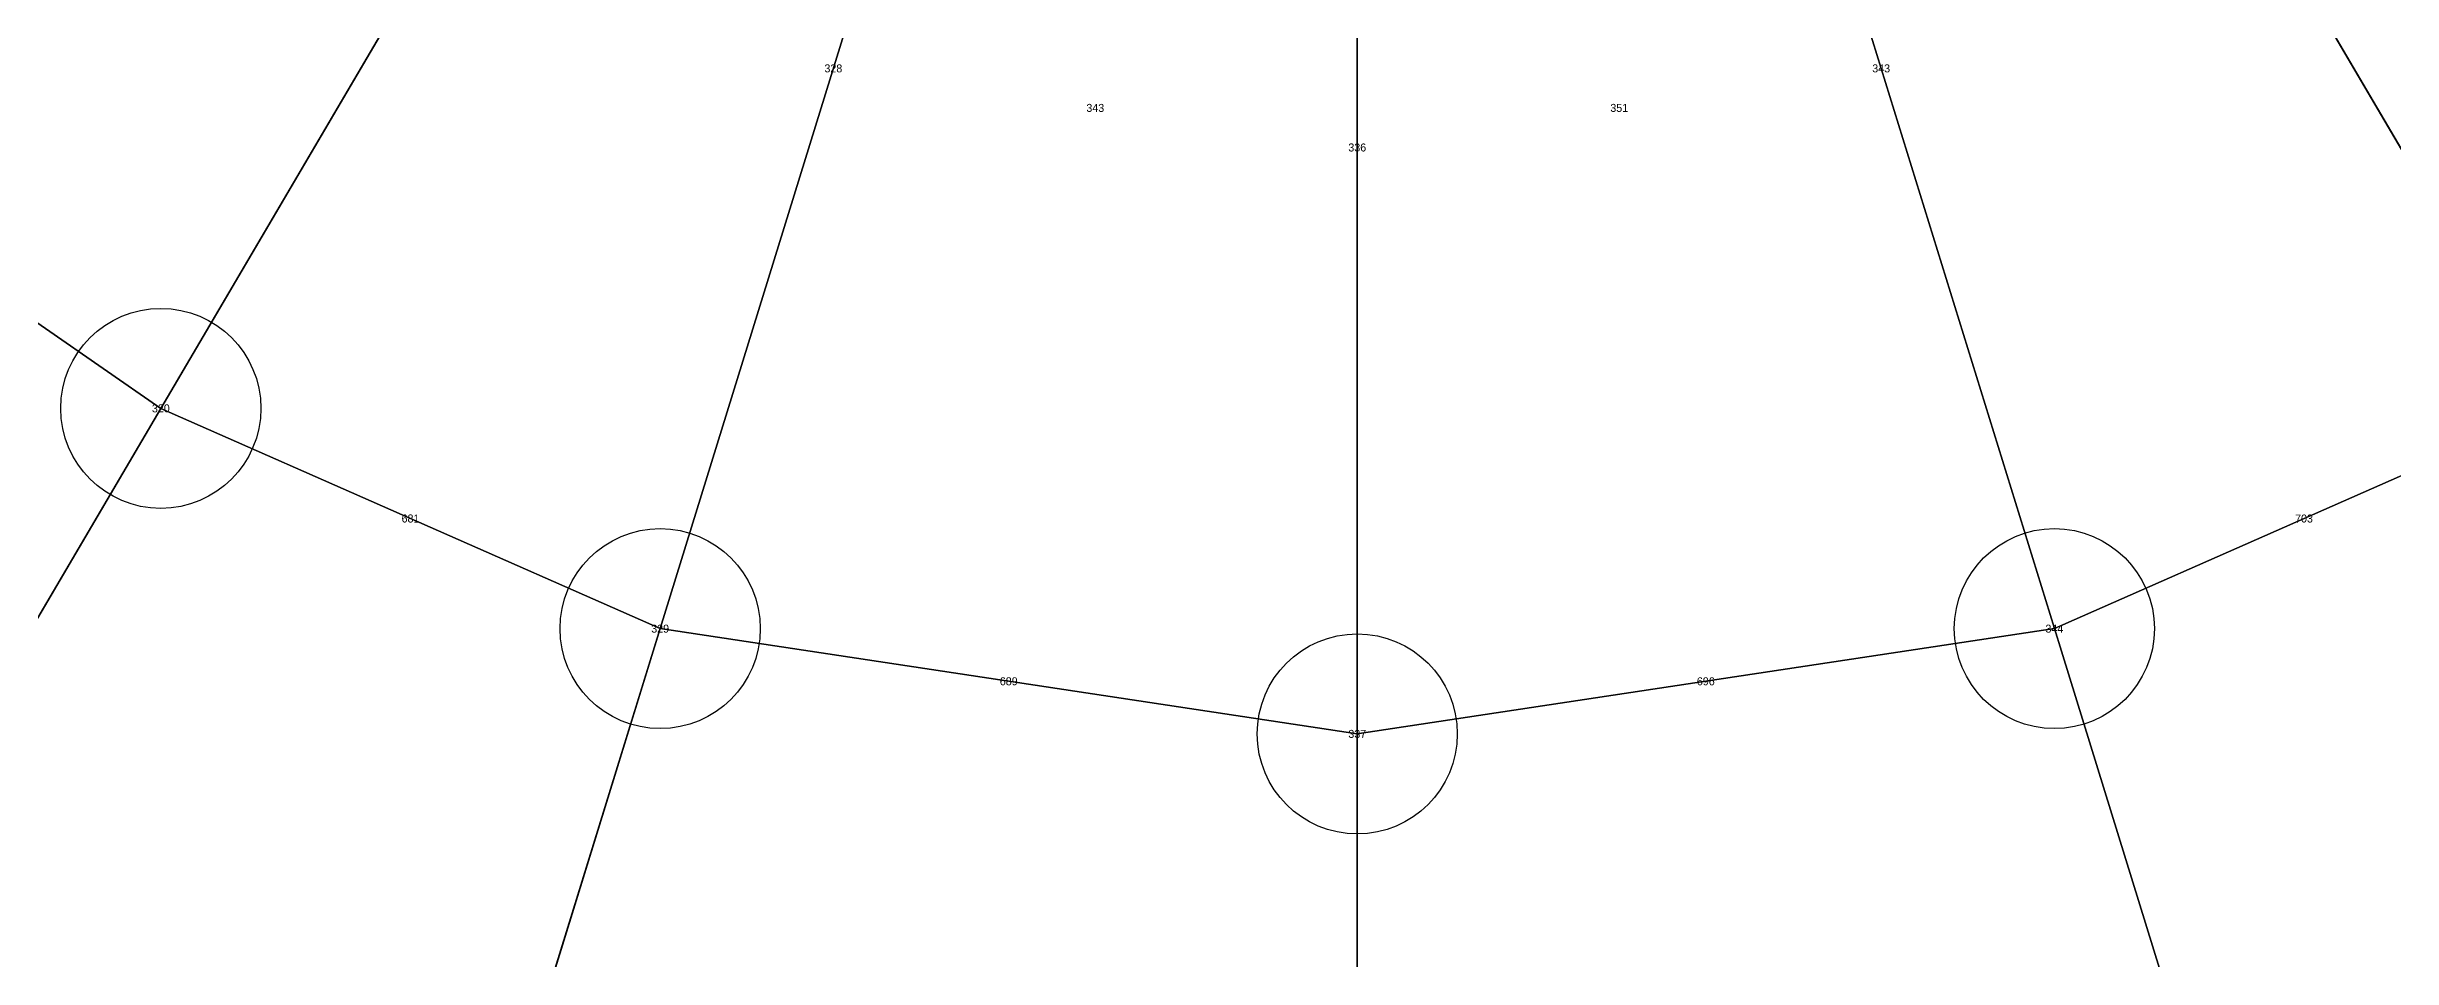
# Model space of a CAD drawing. Extents: x -2.75 to 2.75, y -2.5 to 2.5.
# Drawn here: x -0.327 to 0.259, y -0.646 to -0.418 of the extents above; entities that cross this region are included whole.
import ezdxf
from ezdxf.enums import TextEntityAlignment as Align

# ---------------------------------------------------------------- set-up
doc = ezdxf.new("R2010")
doc.units = 0
doc.header["$MEASUREMENT"] = 0
doc.header["$PDMODE"] = 33
doc.header["$PDSIZE"] = 0.05
for name, color, linetype in [('BRANCHE INTERNO', 7, 'Continuous'), ('BRANCHES-Index', 7, 'Continuous'), ('Faces', 7, 'Continuous'), ('Faces-Index', 7, 'Continuous'), ('NODI-Index', 7, 'Continuous'), ('NODO INTRADOSSO INTERNO', 7, 'Continuous')]:
    doc.layers.add(name, color=color, linetype=linetype)

msp = doc.modelspace()

# ---------------------------------------------------------------- linework, layer by layer
at = {"layer": 'BRANCHE INTERNO'}
for p, q in [((-0.15044, -0.25595, 2.63498), (-0.299, -0.50868, 2.58517)), ((0.15044, -0.25595, 2.63498), (0.299, -0.50868, 2.58517)), ((-0.08765, -0.28366, 2.63498), (-0.17421, -0.56374, 2.58517)), ((0.08765, -0.28366, 2.63498), (0.17421, -0.56374, 2.58517)), ((0, -0.29689, 2.63498), (0, -0.59005, 2.58517)), ((-0.37112, -0.45873, 2.58517), (-0.299, -0.50868, 2.58517)), ((-0.299, -0.50868, 2.58517), (-0.44379, -0.75502, 2.50285)), ((-0.299, -0.50868, 2.58517), (-0.17421, -0.56374, 2.58517)), ((0.17421, -0.56374, 2.58517), (0.299, -0.50868, 2.58517)), ((-0.17421, -0.56374, 2.58517), (-0.25857, -0.83674, 2.50285)), ((-0.17421, -0.56374, 2.58517), (0, -0.59005, 2.58517)), ((0, -0.59005, 2.58517), (0.17421, -0.56374, 2.58517)), ((0.17421, -0.56374, 2.58517), (0.25857, -0.83674, 2.50285)), ((0, -0.59005, 2.58517), (0, -0.87578, 2.50285))]:
    msp.add_line(p, q, dxfattribs=at)
at = {"layer": 'Faces'}
for points in [[(-0.20993, -0.20993, 2.63498), (-0.2046, -0.21513, 2.63498), (-0.40663, -0.42756, 2.58517), (-0.41723, -0.41723, 2.58517)], [(0.2046, -0.21513, 2.63498), (0.20993, -0.20993, 2.63498), (0.41723, -0.41723, 2.58517), (0.40663, -0.42756, 2.58517)], [(-0.2046, -0.21513, 2.63498), (-0.18673, -0.23081, 2.63498), (-0.37112, -0.45873, 2.58517), (-0.40663, -0.42756, 2.58517)], [(0.18673, -0.23081, 2.63498), (0.2046, -0.21513, 2.63498), (0.40663, -0.42756, 2.58517), (0.37112, -0.45873, 2.58517)], [(-0.18673, -0.23081, 2.63498), (-0.15044, -0.25595, 2.63498), (-0.299, -0.50868, 2.58517), (-0.37112, -0.45873, 2.58517)], [(0.15044, -0.25595, 2.63498), (0.18673, -0.23081, 2.63498), (0.37112, -0.45873, 2.58517), (0.299, -0.50868, 2.58517)], [(-0.15044, -0.25595, 2.63498), (-0.08765, -0.28366, 2.63498), (-0.17421, -0.56374, 2.58517), (-0.299, -0.50868, 2.58517)], [(0.08765, -0.28366, 2.63498), (0.15044, -0.25595, 2.63498), (0.299, -0.50868, 2.58517), (0.17421, -0.56374, 2.58517)], [(-0.08765, -0.28366, 2.63498), (0, -0.29689, 2.63498), (0, -0.59005, 2.58517), (-0.17421, -0.56374, 2.58517)], [(0, -0.29689, 2.63498), (0.08765, -0.28366, 2.63498), (0.17421, -0.56374, 2.58517), (0, -0.59005, 2.58517)], [(-0.37112, -0.45873, 2.58517), (-0.299, -0.50868, 2.58517), (-0.44379, -0.75502, 2.50285), (-0.55083, -0.68087, 2.50285)], [(-0.299, -0.50868, 2.58517), (-0.17421, -0.56374, 2.58517), (-0.25857, -0.83674, 2.50285), (-0.44379, -0.75502, 2.50285)], [(0.17421, -0.56374, 2.58517), (0.299, -0.50868, 2.58517), (0.44379, -0.75502, 2.50285), (0.25857, -0.83674, 2.50285)], [(-0.17421, -0.56374, 2.58517), (0, -0.59005, 2.58517), (0, -0.87578, 2.50285), (-0.25857, -0.83674, 2.50285)], [(0, -0.59005, 2.58517), (0.17421, -0.56374, 2.58517), (0.25857, -0.83674, 2.50285), (0, -0.87578, 2.50285)]]:
    msp.add_3dface(points, dxfattribs=at)
at = {"layer": 'NODO INTRADOSSO INTERNO'}
for p in [(-0.299, -0.50868, 2.58517), (-0.17421, -0.56374, 2.58517), (0.17421, -0.56374, 2.58517), (0, -0.59005, 2.58517)]:
    msp.add_point(p, dxfattribs=at)

# ---------------------------------------------------------------- texts
at = {"layer": 'BRANCHES-Index'}
for s, p in [('328', (-0.13093, -0.4237, 2.61007)), ('343', (0.13093, -0.4237, 2.61007)), ('336', (0, -0.44347, 2.61007)), ('681', (-0.2366, -0.53621, 2.58517)), ('703', (0.2366, -0.53621, 2.58517)), ('689', (-0.0871, -0.5769, 2.58517)), ('696', (0.0871, -0.5769, 2.58517))]:
    msp.add_text(s, height=0.002, dxfattribs=at).set_placement(p, align=Align.MIDDLE_CENTER)
at = {"layer": 'Faces-Index'}
for s, p in [('343', (-0.06547, -0.43358, 2.61007)), ('351', (0.06547, -0.43358, 2.61007))]:
    msp.add_text(s, height=0.002, dxfattribs=at).set_placement(p, align=Align.MIDDLE_CENTER)
at = {"layer": 'NODI-Index'}
for s, p in [('320', (-0.299, -0.50868, 2.58517)), ('329', (-0.17421, -0.56374, 2.58517)), ('344', (0.17421, -0.56374, 2.58517)), ('337', (0, -0.59005, 2.58517))]:
    msp.add_text(s, height=0.002, dxfattribs=at).set_placement(p, align=Align.MIDDLE_CENTER)

doc.saveas('drawing.dxf')
